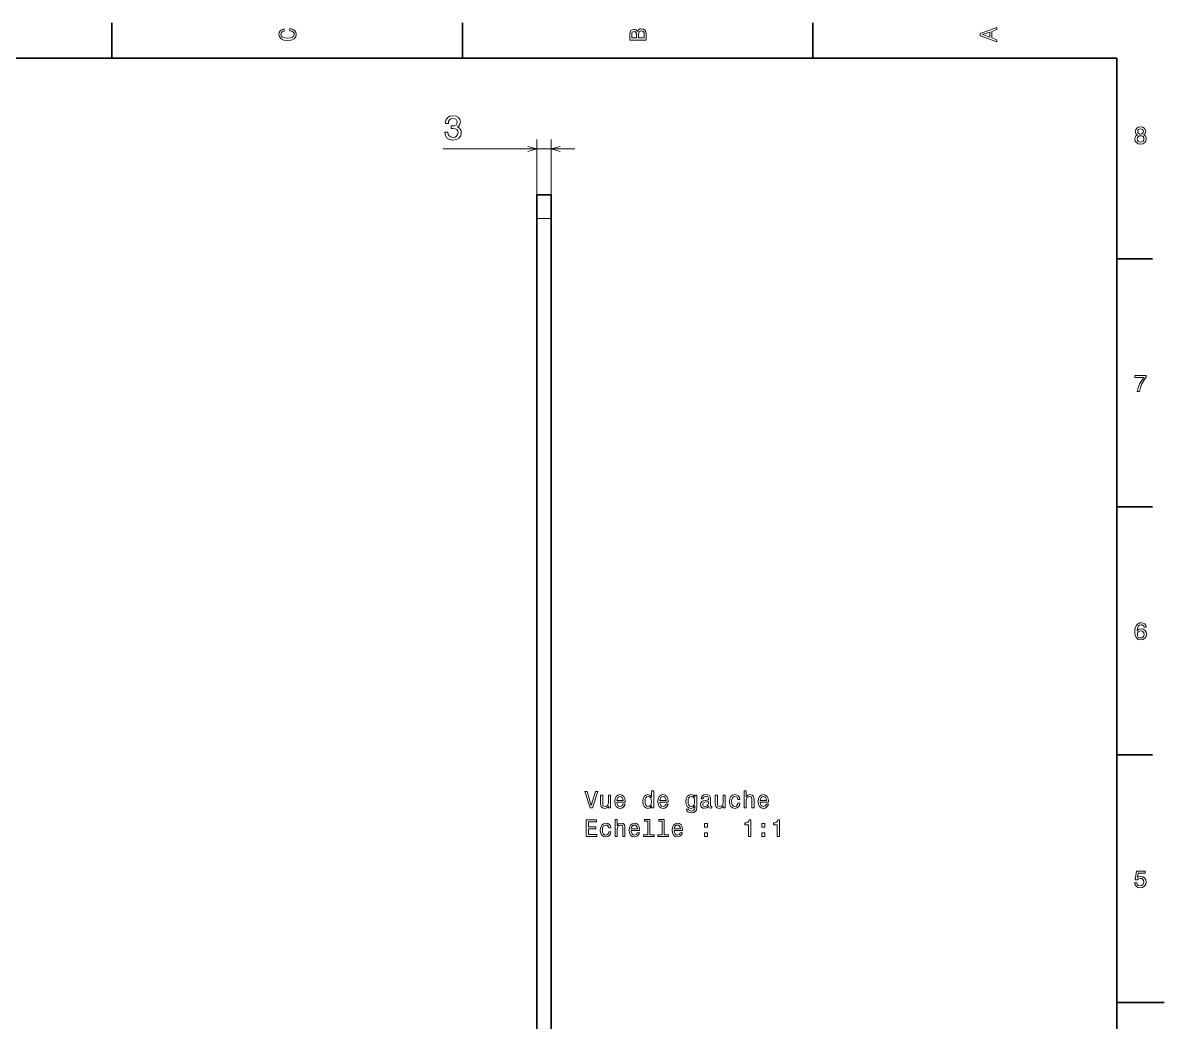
# Model space of a CAD drawing. Extents: x 0 to 594, y 0 to 420.
# Drawn here: x 352.3 to 594, y 205.8 to 417.5 of the extents above; entities that cross this region are included whole.
import ezdxf

# ---------------------------------------------------------------- set-up
doc = ezdxf.new("R2010")
doc.units = 0

msp = doc.modelspace()

# ---------------------------------------------------------------- linework, layer by layer
at = {"color": 7, "lineweight": 35, "ltscale": 0.1875}
for p, q in [((371.200012, 410), (371.200012, 417.5)), ((445.399994, 410), (445.399994, 417.5)), ((519.599976, 410), (519.599976, 417.5)), ((584, 367.5), (591.5, 367.5)), ((584, 315), (591.5, 315)), ((584, 262.5), (591.5, 262.5))]:
    msp.add_line(p, q, dxfattribs=at)
at = {"color": 7, "lineweight": 35}
for p, q in [((584, 410), (10, 410)), ((584, 10), (584, 410)), ((461.174377, 136.088715), (461.174377, 376.088715)), ((464.174377, 136.088715), (464.174377, 376.088715))]:
    msp.add_line(p, q, dxfattribs=at)
at = {"color": 7, "lineweight": 13, "ltscale": 0.367426}
for p, q in [((461.174377, 378.088715), (461.174377, 392.785767)), ((464.174377, 378.088715), (464.174377, 392.785767))]:
    msp.add_line(p, q, dxfattribs=at)
at = {"color": 7, "lineweight": 13}
msp.add_line((469.174377, 390.785797), (441.322052, 390.785767), dxfattribs=at)
at = {"color": 7, "lineweight": 35, "ltscale": 0.075}
msp.add_line((464.174377, 381.088715), (461.174377, 381.088715), dxfattribs=at)
at = {"color": 7, "lineweight": 35, "ltscale": 0.125}
for p, q in [((461.174377, 381.088715), (461.174377, 376.088715)), ((464.174377, 381.088715), (464.174377, 376.088715))]:
    msp.add_line(p, q, dxfattribs=at)
at = {"color": 7, "lineweight": 13, "ltscale": 0.075}
msp.add_line((464.174377, 376.088715), (461.174377, 376.088715), dxfattribs=at)
at = {"color": 7, "lineweight": 35, "ltscale": 0.25}
msp.add_line((584, 210), (594, 210), dxfattribs=at)
at = {"color": 7, "lineweight": 13}
for points in [[(408.832062, 415.817017), (409.255676, 415.716156), (409.558289, 415.549713), (409.744873, 415.317719), (409.805389, 415.04541), (409.71463, 414.71759), (409.442291, 414.460388), (408.998474, 414.28891), (408.383209, 414.233429), (407.77298, 414.28891), (407.324127, 414.455353), (407.051788, 414.712555), (406.955963, 415.04541), (407.006409, 415.287476), (407.147614, 415.494232), (407.374573, 415.65564), (407.687256, 415.766571), (407.687256, 416.245697), (407.20813, 416.094391), (406.845032, 415.832153), (406.618073, 415.47406), (406.537384, 415.04541), (406.663483, 414.510803), (407.016479, 414.102325), (407.596466, 413.840057), (408.383209, 413.749298), (409.169952, 413.840057), (409.749939, 414.102325), (410.108002, 414.510803), (410.229034, 415.04541), (410.133209, 415.514404), (409.865906, 415.89267), (409.427155, 416.159943), (408.832062, 416.301147)], [(482.442017, 415.630402), (482.149506, 415.983429), (481.95282, 416.074219), (481.710754, 416.104462), (481.332489, 416.03891), (481.060181, 415.842224), (480.893738, 415.524506), (480.833221, 415.080688), (480.833221, 413.835022), (484.333221, 413.835022), (484.333221, 415.151306), (484.262604, 415.620331), (484.055847, 415.968292), (483.728027, 416.18515), (483.284241, 416.260803), (482.986694, 416.215424), (482.739563, 416.094391), (482.558014, 415.897705)], [(483.914642, 415.095825), (483.914642, 414.299011), (482.70929, 414.299011), (482.70929, 415.050446), (482.744598, 415.368164), (482.850525, 415.595093), (483.032074, 415.731262), (483.294312, 415.776672), (483.571686, 415.731262), (483.763336, 415.605194), (483.879333, 415.393372)], [(558.533203, 413.466858), (558.533203, 413.930847), (557.504395, 414.299011), (557.504395, 415.695984), (558.533203, 416.064117), (558.533203, 416.538177), (555.028137, 415.257202), (555.028137, 414.742798)], [(482.285675, 414.984863), (482.285675, 414.299011), (481.251801, 414.299011), (481.251801, 415.025208), (481.282074, 415.297546), (481.372833, 415.489197), (481.529175, 415.605194), (481.761169, 415.645538), (481.993164, 415.600159), (482.154541, 415.479126), (482.255402, 415.272339)], [(557.075684, 414.460388), (555.532471, 415), (557.075684, 415.539642)], [(441.675079, 394.356384), (441.675079, 394.305939), (441.790344, 393.614319), (442.128967, 393.095581), (442.662109, 392.76416), (443.368164, 392.641693), (444.117432, 392.76416), (444.679382, 393.081177), (445.039612, 393.58548), (445.169312, 394.233887), (445.111664, 394.658966), (444.953156, 395.004791), (444.693787, 395.271362), (444.347992, 395.465881), (444.816284, 395.85495), (444.981995, 396.474548), (444.873901, 397.036499), (444.564117, 397.461578), (444.059784, 397.728149), (443.368164, 397.821808), (442.719727, 397.706512), (442.222626, 397.389526), (441.898407, 396.885193), (441.790344, 396.215179), (441.790344, 396.164734), (442.431549, 396.164734), (442.489197, 396.625824), (442.676514, 396.957245), (442.979095, 397.158966), (443.404175, 397.231018), (443.778809, 397.17337), (444.052582, 397.022095), (444.218292, 396.77713), (444.283142, 396.445709), (444.218292, 396.092682), (444.04538, 395.85495), (443.742798, 395.710846), (443.332123, 395.667633), (443.051147, 395.674835), (443.051147, 395.105652), (443.404175, 395.120056), (443.858063, 395.055237), (444.196686, 394.882324), (444.398407, 394.601349), (444.470459, 394.233887), (444.391205, 393.81604), (444.182281, 393.506226), (443.850861, 393.311707), (443.411377, 393.246857), (442.957489, 393.318909), (442.626068, 393.535065), (442.417145, 393.88089), (442.337891, 394.356384)], [(588.374634, 393.802948), (588.117432, 393.661743), (587.940918, 393.465057), (587.829956, 393.217926), (587.794678, 392.92038), (587.875366, 392.471527), (588.107361, 392.123566), (588.485596, 391.901642), (589, 391.815918), (589.509399, 391.901642), (589.887634, 392.123566), (590.119629, 392.471527), (590.205322, 392.92038), (590.164978, 393.217926), (590.059082, 393.465057), (589.877502, 393.661743), (589.625366, 393.802948), (589.827087, 393.923981), (589.968323, 394.090424), (590.054016, 394.292145), (590.08429, 394.539246), (590.003601, 394.897339), (589.791809, 395.184784), (589.448853, 395.371399), (589, 395.441986), (588.546143, 395.371399), (588.203186, 395.184784), (587.986328, 394.897339), (587.910645, 394.539246), (587.935913, 394.292145), (588.021606, 394.090424)], [(588.389771, 394.498901), (588.430115, 394.720825), (588.551147, 394.892273), (588.742798, 394.998199), (589, 395.038544), (589.252197, 394.998199), (589.443787, 394.892273), (589.564819, 394.720825), (589.610229, 394.498901), (589.564819, 394.271973), (589.443787, 394.095459), (589.252197, 393.979462), (589, 393.944153), (588.742798, 393.984497), (588.551147, 394.095459), (588.430115, 394.271973)], [(588.278809, 392.930481), (588.324219, 393.197754), (588.470459, 393.399475), (588.697388, 393.530609), (589, 393.575989), (589.297546, 393.530609), (589.524475, 393.399475), (589.670776, 393.197754), (589.721191, 392.930481), (589.670776, 392.643005), (589.524475, 392.426147), (589.297546, 392.284943), (589, 392.239532), (588.697388, 392.284943), (588.470459, 392.426147), (588.324219, 392.643005)], [(588.299011, 339.416779), (588.80835, 339.416779), (588.974792, 340.248901), (589.267273, 341.025574), (589.680847, 341.746735), (590.220459, 342.422546), (590.220459, 342.841125), (587.819885, 342.841125), (587.819885, 342.382202), (589.736328, 342.382202), (589.18158, 341.701355), (588.763, 340.990265), (588.470459, 340.233795)], [(590.210388, 289.473694), (590.114563, 289.882202), (589.892639, 290.184784), (589.549744, 290.376434), (589.105896, 290.441986), (588.80835, 290.406677), (588.551147, 290.310883), (588.324219, 290.154541), (588.132568, 289.932617), (587.981262, 289.655243), (587.8703, 289.317352), (587.799744, 288.918945), (587.779541, 288.470093), (587.860229, 287.753967), (588.107361, 287.234497), (588.505798, 286.921814), (589.050415, 286.815918), (589.539612, 286.906677), (589.912842, 287.143738), (590.154907, 287.516937), (590.240662, 287.990997), (590.154907, 288.470093), (589.922913, 288.838257), (589.564819, 289.070251), (589.121033, 289.15094), (588.641907, 289.050049), (588.283875, 288.762604), (588.359497, 289.317352), (588.520874, 289.715759), (588.768005, 289.952789), (589.110962, 290.033508), (589.363098, 289.993134), (589.554749, 289.887238), (589.680847, 289.710724), (589.746399, 289.473694)], [(589.751465, 287.985931), (589.695984, 287.668213), (589.554749, 287.426147), (589.32782, 287.264771), (589.04541, 287.214325), (588.747864, 287.264771), (588.520874, 287.421112), (588.374634, 287.663177), (588.329285, 287.980896), (588.3797, 288.293579), (588.520874, 288.530609), (588.752869, 288.681915), (589.065552, 288.737396), (589.337891, 288.681915), (589.554749, 288.535645), (589.695984, 288.298615)], [(473.569916, 254.737137), (472.692383, 251.756577), (471.789642, 254.737137), (471.310547, 254.737137), (472.440216, 251.232086), (472.94455, 251.232086), (474.049011, 254.737137)], [(476.772369, 253.940292), (476.328552, 253.940292), (476.328552, 252.376892), (476.278137, 252.013779), (476.131866, 251.751541), (475.904938, 251.590149), (475.607361, 251.539719), (475.370331, 251.580063), (475.219055, 251.701111), (475.133301, 251.907883), (475.113129, 252.200378), (475.113129, 253.940292), (474.669342, 253.940292), (474.669342, 252.160034), (474.684479, 251.801971), (474.780273, 251.504425), (475.072784, 251.232086), (475.541809, 251.136261), (475.793976, 251.17157), (476.010834, 251.262344), (476.197418, 251.418686), (476.348724, 251.64563), (476.348724, 251.232086), (476.772369, 251.232086)], [(478.108826, 252.457596), (479.884033, 252.457596), (479.889069, 252.664368), (479.80838, 253.244339), (479.586487, 253.678055), (479.233459, 253.940292), (478.764435, 254.036118), (478.305511, 253.935257), (477.952484, 253.652832), (477.725525, 253.193909), (477.644836, 252.588715), (477.72049, 251.968399), (477.947418, 251.514511), (478.29541, 251.232086), (478.749298, 251.136261), (479.14267, 251.201828), (479.465454, 251.373291), (479.702484, 251.64563), (479.838654, 252.008743), (479.399872, 252.008743), (479.309113, 251.807007), (479.177979, 251.655716), (478.804779, 251.534683), (478.517303, 251.590149), (478.300446, 251.766663), (478.159241, 252.054138), (478.108826, 252.442459)], [(485.456787, 251.650681), (485.456787, 251.232086), (485.900604, 251.232086), (485.900604, 254.853119), (485.461853, 254.853119), (485.461853, 253.526749), (485.123932, 253.910034), (484.917175, 254.000824), (484.680145, 254.036118), (484.251465, 253.935257), (483.91861, 253.652832), (483.701752, 253.198944), (483.626099, 252.588715), (483.701752, 251.978485), (483.91861, 251.519547), (484.251465, 251.232086), (484.680145, 251.136261), (484.917175, 251.17157), (485.128998, 251.262344)], [(487.216888, 252.457596), (488.992096, 252.457596), (488.997131, 252.664368), (488.916443, 253.244339), (488.69455, 253.678055), (488.341522, 253.940292), (487.872498, 254.036118), (487.413574, 253.935257), (487.060547, 253.652832), (486.833588, 253.193909), (486.752899, 252.588715), (486.828552, 251.968399), (487.055511, 251.514511), (487.403473, 251.232086), (487.857361, 251.136261), (488.250732, 251.201828), (488.573517, 251.373291), (488.810547, 251.64563), (488.946716, 252.008743), (488.507965, 252.008743), (488.417175, 251.807007), (488.286041, 251.655716), (487.912842, 251.534683), (487.625397, 251.590149), (487.408539, 251.766663), (487.267303, 252.054138), (487.216888, 252.442459)], [(495.008667, 251.353119), (495.008667, 253.940292), (494.585052, 253.940292), (494.585052, 253.501541), (494.237061, 253.899948), (494.025238, 254.000824), (493.788208, 254.036118), (493.359528, 253.935257), (493.026672, 253.652832), (492.809814, 253.198944), (492.734192, 252.588715), (492.809814, 251.973434), (493.026672, 251.519547), (493.359528, 251.232086), (493.788208, 251.136261), (494.030273, 251.17157), (494.232025, 251.262344), (494.585052, 251.64563), (494.585052, 251.262344), (494.544708, 250.959747), (494.433746, 250.742889), (494.221924, 250.616806), (493.904205, 250.571426), (493.626831, 250.601685), (493.430145, 250.677338), (493.314148, 250.808456), (493.278839, 250.98497), (492.850159, 250.98497), (492.850159, 250.964798), (492.915741, 250.642029), (493.117462, 250.399948), (493.440216, 250.243607), (493.878998, 250.188141), (494.403473, 250.263779), (494.751465, 250.475601), (494.948151, 250.84375)], [(497.54541, 251.585114), (497.54541, 251.569977), (497.570618, 251.398514), (497.646271, 251.277481), (497.963989, 251.181656), (498.211121, 251.222), (498.211121, 251.564941), (498.105225, 251.549805), (497.963989, 251.615372), (497.938782, 251.817093), (497.938782, 253.219116), (497.878265, 253.577179), (497.701752, 253.829346), (497.394135, 253.980637), (496.960388, 254.036118), (496.536774, 253.975601), (496.224091, 253.804138), (496.027405, 253.536835), (495.961853, 253.183807), (495.961853, 253.153549), (496.36026, 253.153549), (496.395569, 253.365372), (496.5065, 253.516663), (496.68808, 253.607452), (496.945282, 253.642746), (497.192383, 253.617538), (497.368896, 253.541885), (497.474823, 253.410767), (497.510101, 253.229202), (497.489929, 253.017395), (497.409241, 252.911484), (497.20752, 252.861053), (496.829285, 252.820709), (496.395569, 252.729919), (496.087921, 252.568542), (495.906372, 252.316376), (495.850891, 251.943176), (495.901337, 251.610321), (496.057678, 251.363205), (496.309814, 251.206863), (496.657806, 251.151398), (497.126831, 251.257294)], [(501.060547, 253.940292), (500.61673, 253.940292), (500.61673, 252.376892), (500.566315, 252.013779), (500.420044, 251.751541), (500.193115, 251.590149), (499.895569, 251.539719), (499.658539, 251.580063), (499.507233, 251.701111), (499.421509, 251.907883), (499.401337, 252.200378), (499.401337, 253.940292), (498.95752, 253.940292), (498.95752, 252.160034), (498.972656, 251.801971), (499.068481, 251.504425), (499.360962, 251.232086), (499.829987, 251.136261), (500.082153, 251.17157), (500.299011, 251.262344), (500.485626, 251.418686), (500.636902, 251.64563), (500.636902, 251.232086), (501.060547, 251.232086)], [(503.733459, 253.042603), (504.172211, 253.042603), (504.081451, 253.44606), (503.864594, 253.763779), (503.526672, 253.960464), (503.087921, 254.036118), (502.60376, 253.935257), (502.235626, 253.652832), (502.003632, 253.193893), (501.922943, 252.578629), (501.998596, 251.968399), (502.225525, 251.514511), (502.583588, 251.232086), (503.072784, 251.136261), (503.5065, 251.211914), (503.844421, 251.423721), (504.076385, 251.756577), (504.177246, 252.200378), (503.753632, 252.200378), (503.677979, 251.917969), (503.536774, 251.706146), (503.335052, 251.575027), (503.087921, 251.534683), (502.780273, 251.600235), (502.55838, 251.801971), (502.422211, 252.129776), (502.376831, 252.59375), (502.422211, 253.047653), (502.563416, 253.375458), (502.790375, 253.577179), (503.087921, 253.647797), (503.350159, 253.602402), (503.546844, 253.486404), (503.677979, 253.294769)], [(505.044678, 251.232086), (505.488495, 251.232086), (505.488495, 252.795486), (505.533875, 253.153549), (505.680145, 253.415802), (505.907074, 253.577179), (506.209686, 253.637711), (506.451752, 253.587265), (506.603058, 253.451111), (506.678711, 253.224167), (506.703918, 252.92157), (506.703918, 251.232086), (507.147705, 251.232086), (507.147736, 253.012344), (507.127533, 253.370407), (507.036774, 253.667969), (506.739227, 253.940292), (506.275238, 254.036118), (506.023071, 254.000824), (505.806213, 253.904999), (505.624664, 253.753693), (505.488495, 253.546921), (505.488495, 254.853119), (505.044708, 254.853119)], [(508.469055, 252.457596), (510.244263, 252.457596), (510.249298, 252.664368), (510.16861, 253.244339), (509.946716, 253.678055), (509.593689, 253.940292), (509.124664, 254.036118), (508.665741, 253.935257), (508.312714, 253.652832), (508.085754, 253.193893), (508.005066, 252.588715), (508.080719, 251.968399), (508.307648, 251.514511), (508.65564, 251.232086), (509.109528, 251.136261), (509.502899, 251.201828), (509.825684, 251.373291), (510.062714, 251.64563), (510.198883, 252.008743), (509.760101, 252.008743), (509.669342, 251.807007), (509.538208, 251.655716), (509.165009, 251.534683), (508.877533, 251.590149), (508.660675, 251.766663), (508.51947, 252.054138), (508.469055, 252.442459)], [(478.108826, 252.830795), (478.164307, 253.178772), (478.300446, 253.435974), (478.507233, 253.592316), (478.779572, 253.647797), (479.046844, 253.592316), (479.253632, 253.435974), (479.3797, 253.178772), (479.42511, 252.830795)], [(484.755798, 253.637711), (485.048309, 253.567093), (485.270203, 253.370407), (485.401337, 253.042603), (485.451752, 252.588715), (485.401337, 252.129776), (485.270203, 251.801971), (485.048309, 251.600235), (484.755798, 251.534683), (484.478424, 251.600235), (484.266602, 251.801971), (484.125397, 252.134827), (484.079987, 252.588715), (484.125397, 253.037567), (484.266602, 253.365372), (484.478424, 253.567093)], [(487.216888, 252.830795), (487.272369, 253.178772), (487.408539, 253.435974), (487.615295, 253.592316), (487.887634, 253.647797), (488.154938, 253.592316), (488.361694, 253.435974), (488.487793, 253.178772), (488.533173, 252.830795)], [(493.193115, 252.588715), (493.238495, 253.037567), (493.374664, 253.370407), (493.586487, 253.567093), (493.868896, 253.637711), (494.166443, 253.567093), (494.388367, 253.370407), (494.524536, 253.037567), (494.574951, 252.588715), (494.524536, 252.129776), (494.388367, 251.801971), (494.166443, 251.600235), (493.868896, 251.534683), (493.586487, 251.600235), (493.374664, 251.801971), (493.238495, 252.134827)], [(497.494995, 252.180206), (497.434479, 251.917969), (497.273071, 251.716232), (497.031006, 251.585114), (496.733459, 251.539719), (496.541809, 251.564941), (496.40564, 251.64563), (496.319916, 251.786835), (496.294708, 251.983521), (496.31488, 252.160034), (496.395569, 252.286118), (496.718323, 252.427322), (497.126831, 252.487854), (497.494995, 252.608887)], [(508.469055, 252.830795), (508.524506, 253.178772), (508.660675, 253.435974), (508.867462, 253.592316), (509.139801, 253.647797), (509.407074, 253.592316), (509.613861, 253.435974), (509.739929, 253.178772), (509.785339, 252.83078)], [(471.633301, 245.185257), (473.852325, 245.185257), (473.852325, 245.608887), (472.09729, 245.608887), (472.09729, 246.794052), (473.660675, 246.794052), (473.660675, 247.212631), (472.09729, 247.212631), (472.09729, 248.261627), (473.811981, 248.261627), (473.811981, 248.685257), (471.633301, 248.685257)], [(476.409241, 246.995773), (476.848022, 246.995773), (476.757233, 247.399231), (476.540375, 247.716965), (476.202484, 247.913651), (475.763702, 247.989288), (475.279572, 247.888428), (474.911407, 247.606003), (474.679413, 247.147079), (474.598724, 246.531799), (474.674377, 245.92157), (474.901337, 245.467682), (475.259399, 245.185257), (475.748596, 245.089432), (476.182312, 245.165085), (476.520203, 245.376892), (476.752197, 245.709747), (476.853058, 246.153549), (476.429413, 246.153549), (476.35376, 245.87114), (476.212555, 245.659317), (476.010834, 245.528198), (475.763702, 245.487854), (475.456085, 245.553406), (475.234161, 245.755142), (475.098022, 246.082947), (475.052612, 246.546921), (475.098022, 247.000824), (475.239227, 247.328629), (475.466156, 247.530365), (475.763702, 247.600967), (476.02597, 247.555573), (476.222656, 247.439575), (476.35376, 247.24794)], [(477.72049, 245.185257), (478.164307, 245.185257), (478.164307, 246.748657), (478.209686, 247.10672), (478.355927, 247.368973), (478.582886, 247.530365), (478.885468, 247.590881), (479.127533, 247.540451), (479.278839, 247.404282), (479.354492, 247.177338), (479.3797, 246.874741), (479.3797, 245.185257), (479.823517, 245.185257), (479.823517, 246.965515), (479.803345, 247.323578), (479.712555, 247.62114), (479.415009, 247.893463), (478.95105, 247.989288), (478.698883, 247.953995), (478.482025, 247.85817), (478.300446, 247.706863), (478.164307, 247.500092), (478.164307, 248.80629), (477.72049, 248.80629)], [(481.144836, 246.410767), (482.920044, 246.410767), (482.92511, 246.617538), (482.844421, 247.19751), (482.622498, 247.631226), (482.26947, 247.893463), (481.800446, 247.989288), (481.341522, 247.888428), (480.988495, 247.606003), (480.761566, 247.147079), (480.680847, 246.541885), (480.7565, 245.92157), (480.983459, 245.467682), (481.331451, 245.185257), (481.785339, 245.089432), (482.178711, 245.154999), (482.501465, 245.326462), (482.738495, 245.598801), (482.874664, 245.961914), (482.435913, 245.961914), (482.345123, 245.760178), (482.213989, 245.608887), (481.84079, 245.487854), (481.553345, 245.54332), (481.336487, 245.719833), (481.195282, 246.007309), (481.144836, 246.39563)], [(481.144836, 246.783966), (481.200317, 247.131943), (481.336487, 247.389145), (481.543243, 247.545486), (481.815582, 247.600967), (482.082886, 247.545486), (482.289642, 247.389145), (482.415741, 247.131943), (482.461121, 246.783966)], [(484.67511, 248.43309), (484.67511, 245.558456), (483.762268, 245.558456), (483.762268, 245.185257), (486.026672, 245.185257), (486.026672, 245.558456), (485.118896, 245.558456), (485.118896, 248.80629), (483.979126, 248.80629), (483.979126, 248.43309)], [(487.711121, 248.43309), (487.711121, 245.558456), (486.798309, 245.558456), (486.798309, 245.185257), (489.062714, 245.185257), (489.062714, 245.558456), (488.154938, 245.558456), (488.154938, 248.80629), (487.015167, 248.80629), (487.015167, 248.43309)], [(490.252899, 246.410767), (492.028137, 246.410767), (492.033173, 246.617538), (491.952484, 247.19751), (491.73056, 247.631226), (491.377563, 247.893463), (490.908539, 247.989288), (490.449585, 247.888428), (490.096558, 247.606003), (489.869629, 247.147064), (489.78894, 246.541885), (489.864594, 245.92157), (490.091522, 245.467682), (490.439514, 245.185257), (490.893402, 245.089432), (491.286774, 245.154999), (491.609528, 245.326462), (491.846558, 245.598801), (491.982727, 245.961914), (491.543976, 245.961914), (491.453186, 245.760178), (491.322083, 245.608887), (490.948883, 245.487854), (490.661407, 245.54332), (490.44455, 245.719833), (490.303345, 246.007309), (490.252899, 246.39563)], [(490.252899, 246.783966), (490.30838, 247.131943), (490.44455, 247.389145), (490.651337, 247.545486), (490.923645, 247.600967), (491.190948, 247.545486), (491.397736, 247.389145), (491.523804, 247.131943), (491.569183, 246.783966)], [(496.632599, 247.142029), (497.328552, 247.142029), (497.328552, 247.893463), (496.632599, 247.893463)], [(505.997864, 245.185257), (506.456787, 245.185257), (506.456787, 248.710464), (506.113861, 248.710464), (506.023071, 248.402832), (505.841522, 248.19606), (505.564148, 248.075027), (505.180847, 248.034683), (505.180847, 247.676605), (505.997864, 247.676605)], [(508.776672, 247.142029), (509.472656, 247.142029), (509.472656, 247.893463), (508.776672, 247.893463)], [(512.069885, 245.185257), (512.528809, 245.185257), (512.52887, 248.710464), (512.185913, 248.710464), (512.095154, 248.402832), (511.913574, 248.19606), (511.6362, 248.075027), (511.252899, 248.034683), (511.252899, 247.676605), (512.069885, 247.676605)], [(496.632599, 245.185257), (497.328552, 245.185257), (497.328552, 245.936691), (496.632599, 245.936691)], [(508.776672, 245.185257), (509.472656, 245.185257), (509.472656, 245.936691), (508.776672, 245.936691)], [(587.749268, 235.32962), (587.860229, 234.916077), (588.107361, 234.593307), (588.470459, 234.391571), (588.934448, 234.315933), (589.443787, 234.406708), (589.842224, 234.653824), (590.09436, 235.047195), (590.190186, 235.551514), (590.104492, 236.020538), (589.862427, 236.388702), (589.484131, 236.625732), (588.994934, 236.711456), (588.616699, 236.65094), (588.324219, 236.484512), (588.465454, 237.427597), (589.998535, 237.427597), (589.998535, 237.841141), (588.127502, 237.841141), (587.850159, 235.985245), (588.253601, 235.985245), (588.546143, 236.222275), (588.919312, 236.307999), (589.242065, 236.252533), (589.489197, 236.091141), (589.645569, 235.844025), (589.700989, 235.526306), (589.645569, 235.208588), (589.484131, 234.961456), (589.237061, 234.805115), (588.919312, 234.749649), (588.652039, 234.784943), (588.445251, 234.90094), (588.293945, 235.082504), (588.218323, 235.32962)]]:
    msp.add_lwpolyline(points, close=True, dxfattribs=at)
for points in [[(459.242523, 390.268127), (461.174377, 390.785767), (459.242523, 391.303406)], [(466.106232, 391.303436), (464.174377, 390.785767), (466.106232, 390.268158)]]:
    msp.add_lwpolyline(points, dxfattribs=at)

doc.saveas('drawing.dxf')
